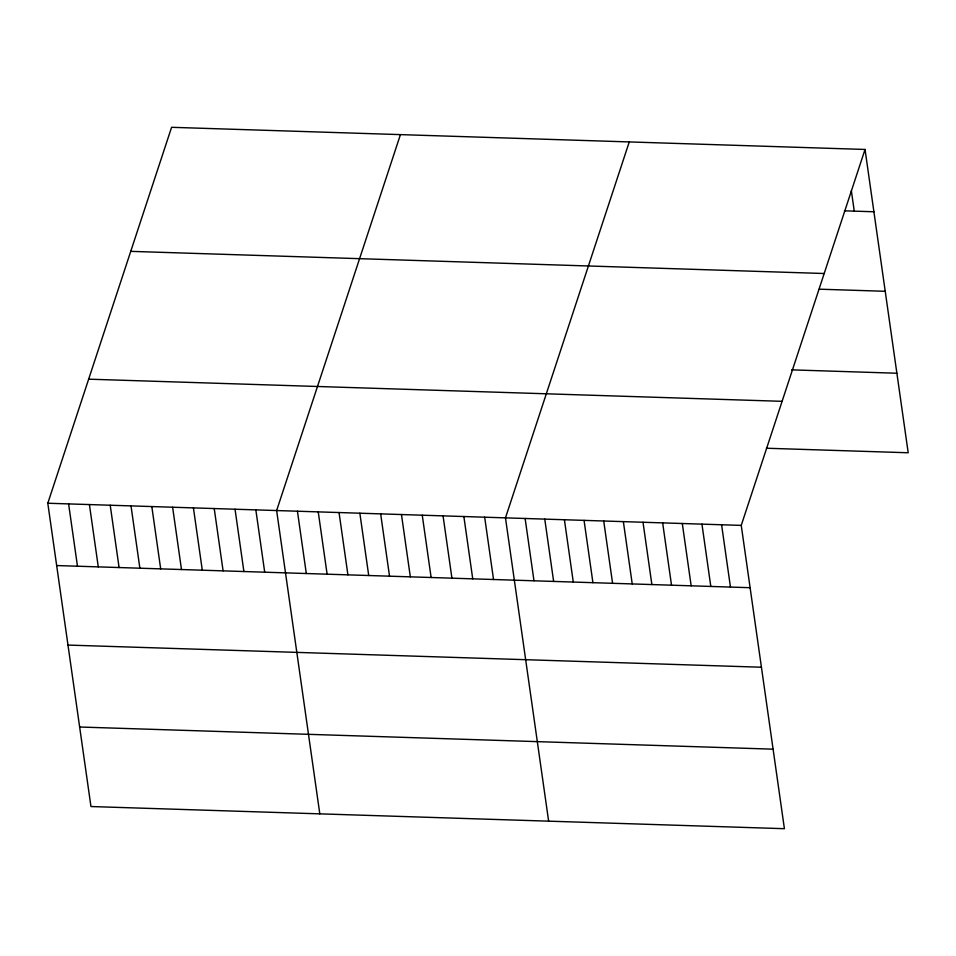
<?xml version="1.0" encoding="UTF-8"?>
<svg xmlns="http://www.w3.org/2000/svg" width="956" height="956" viewBox="0 0 956 956"><rect width="100%" height="100%" fill="white"/><g stroke="black" fill="none" stroke-linecap="round" stroke-linejoin="round"><path stroke-width="1.43" d="M865.037 149.459L741.247 525.394L784.41 828.697L90.963 806.541L47.8 503.238L171.59 127.303L865.037 149.459L908.2 452.762L766.461 448.233M400.433 134.617L276.631 510.552L319.806 813.855M629.263 141.918L505.473 517.865L548.636 821.168M844.435 210.822L873.904 211.766M130.745 251.356L824.18 273.512M819.256 289.178L885.22 291.293M791.628 369.864L896.883 373.234M88.657 379.174L782.092 401.329M47.8 503.238L741.247 525.394M56.667 565.546L750.113 587.701M67.984 645.073L761.43 667.228M79.647 727.014L773.093 749.169M851.366 190.841L854.258 211.133M721.589 524.76L730.456 587.068M701.943 524.139L710.81 586.446M682.297 523.506L691.164 585.813M662.651 522.884L671.518 585.192M643.006 522.251L651.873 584.558M623.36 521.629L632.227 583.937M603.714 520.996L612.581 583.303M584.056 520.375L592.923 582.682M564.41 519.741L573.277 582.049M544.765 519.12L553.632 581.415M525.119 518.487L533.986 580.794M484.668 517.196L493.535 579.503M463.863 516.527L472.73 578.834M443.058 515.87L451.925 578.177M422.253 515.2L431.12 577.508M401.46 514.531L410.327 576.838M380.655 513.874L389.522 576.181M359.85 513.205L368.717 575.512M339.045 512.547L347.912 574.843M318.24 511.878L327.107 574.186M297.436 511.209L306.302 573.516M255.838 509.883L264.704 572.19M235.033 509.225L243.9 571.521M214.228 508.556L223.095 570.863M193.423 507.887L202.29 570.194M172.618 507.23L181.485 569.537M151.813 506.56L160.68 568.868M131.008 505.891L139.875 568.199M110.215 505.234L119.082 567.541M89.41 504.565L98.277 566.872M68.605 503.908L77.472 566.203"/></g></svg>
